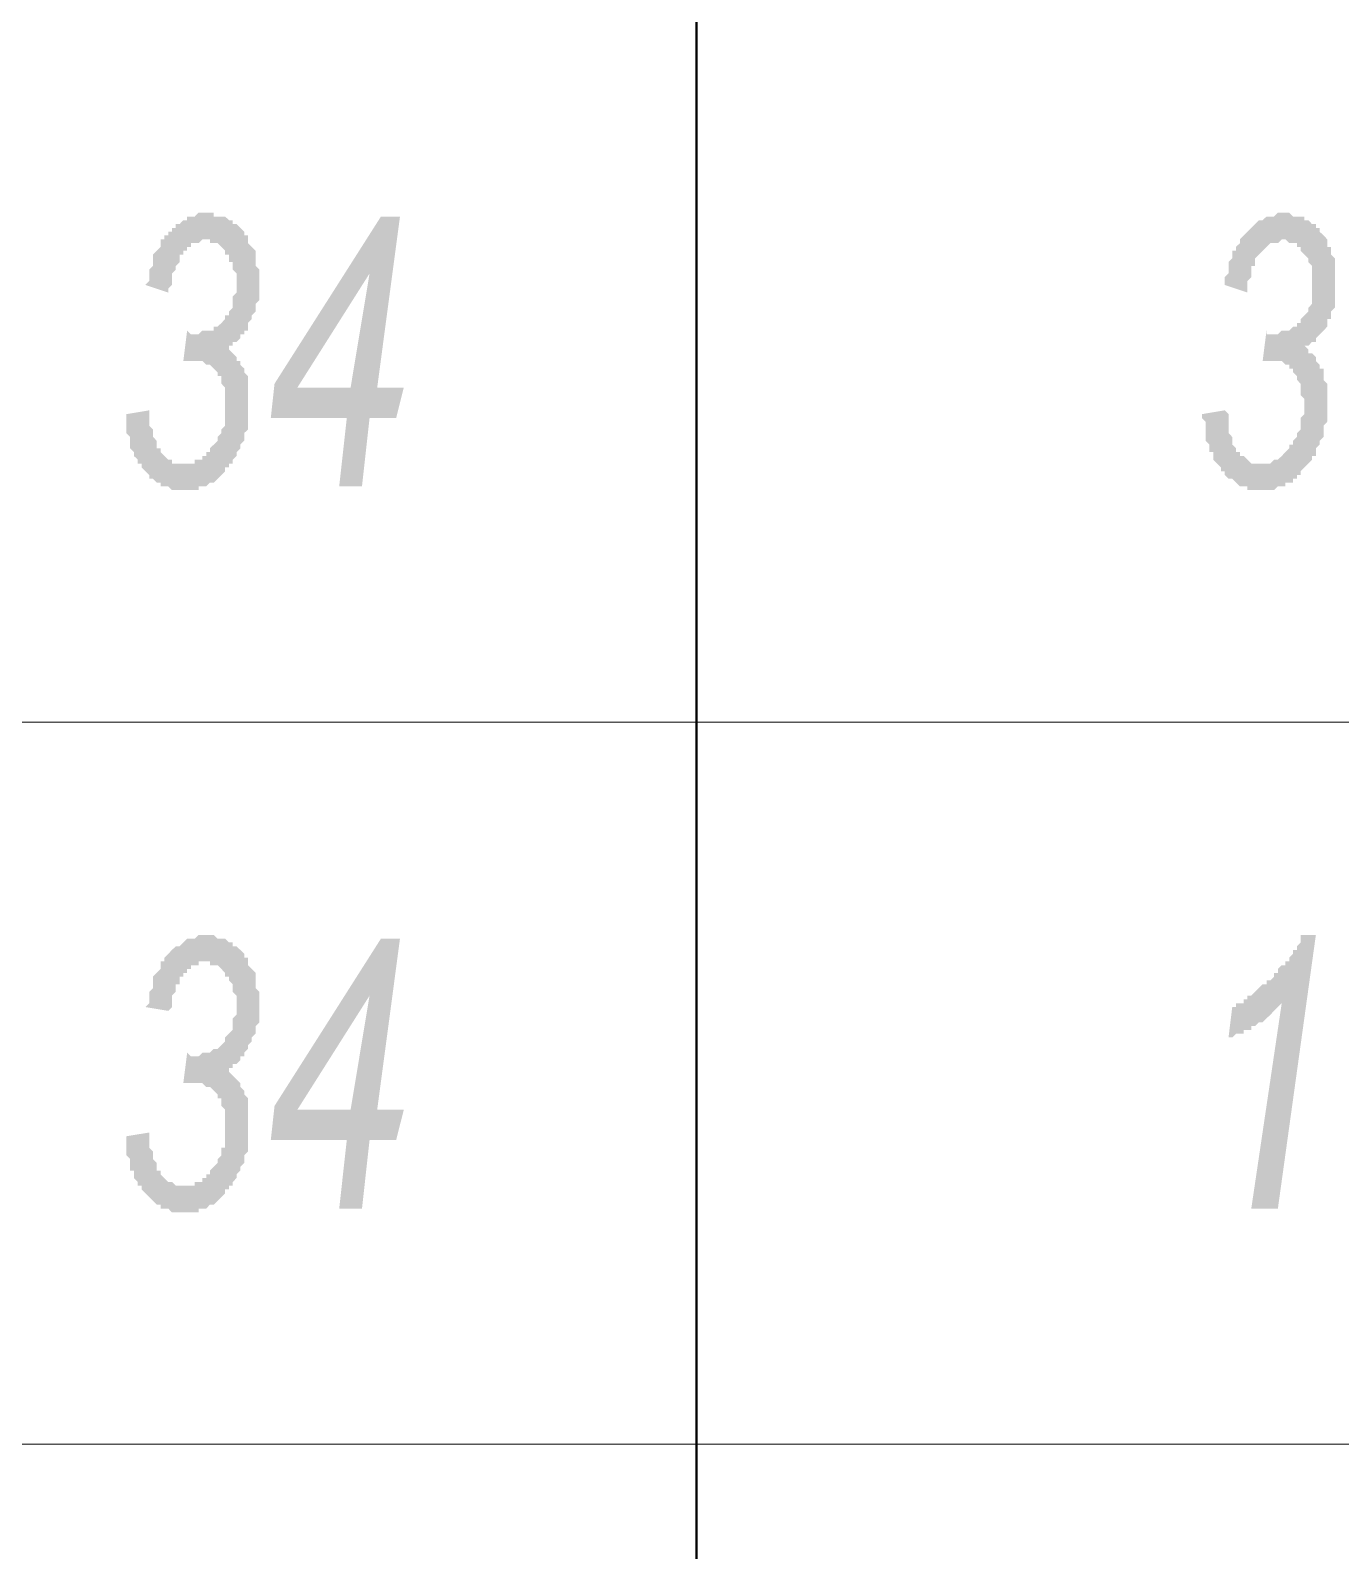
# Model space of a CAD drawing. Header units: millimetres. Extents: x 1372 to 666090, y 1285 to 31551.
# Drawn here: x 633897 to 635335, y 24200 to 25868 of the extents above; entities that cross this region are included whole.
import ezdxf

# ---------------------------------------------------------------- set-up
doc = ezdxf.new("R2010")
doc.units = ezdxf.units.MM
doc.layers.add('PDF _0', color=7, linetype='Continuous')
doc.layers.add('PDF _75-АЗ Штамп', color=7, linetype='Continuous')

msp = doc.modelspace()

# ---------------------------------------------------------------- hatches: boundary and pattern name
at = {"layer": 'PDF _75-АЗ Штамп', "transparency": 33554559}
for points in [[(634002.7, 25447.2), (634027.7, 25451.4), (634027.7, 25447.2), (634027.7, 25443), (634027.7, 25434.7), (634031.9, 25430.5), (634031.9, 25426.4), (634031.9, 25422.2), (634031.9, 25422.2), (634036, 25418), (634036, 25413.8), (634036, 25409.7), (634040.2, 25409.7), (634040.2, 25405.5), (634040.2, 25405.5), (634040.2, 25405.5), (634044.4, 25401.3), (634044.4, 25401.3), (634048.6, 25397.2), (634052.7, 25397.2), (634052.7, 25393), (634056.9, 25393), (634061.1, 25393), (634061.1, 25393), (634065.2, 25393), (634069.4, 25393), (634069.4, 25393), (634073.6, 25393), (634077.8, 25393), (634077.8, 25397.2), (634081.9, 25397.2), (634086.1, 25397.2), (634086.1, 25401.3), (634090.3, 25401.3), (634090.3, 25405.5), (634094.4, 25405.5), (634094.4, 25409.7), (634098.6, 25413.8), (634098.6, 25413.8), (634102.8, 25418), (634102.8, 25422.2), (634107, 25426.4), (634107, 25430.5), (634107, 25430.5), (634111.1, 25434.7), (634111.1, 25438.9), (634111.1, 25443), (634111.1, 25447.2), (634111.1, 25451.4), (634111.1, 25455.6), (634111.1, 25455.6), (634111.1, 25459.7), (634111.1, 25463.9), (634111.1, 25468.1), (634111.1, 25472.2), (634111.1, 25476.4), (634107, 25480.6), (634107, 25484.8), (634107, 25488.9), (634102.8, 25488.9), (634102.8, 25493.1), (634098.6, 25497.3), (634098.6, 25497.3), (634094.4, 25501.4), (634094.4, 25501.4), (634090.3, 25501.4), (634086.1, 25505.6), (634086.1, 25505.6), (634081.9, 25505.6), (634077.8, 25505.6), (634077.8, 25505.6), (634073.6, 25505.6), (634073.6, 25505.6), (634069.4, 25505.6), (634065.2, 25505.6), (634069.4, 25539), (634073.6, 25534.8), (634073.6, 25534.8), (634077.8, 25534.8), (634081.9, 25534.8), (634081.9, 25534.8), (634086.1, 25539), (634090.3, 25539), (634094.4, 25539), (634094.4, 25539), (634098.6, 25539), (634098.6, 25543.2), (634102.8, 25543.2), (634107, 25547.3), (634107, 25547.3), (634111.1, 25551.5), (634111.1, 25551.5), (634111.1, 25555.7), (634115.3, 25555.7), (634115.3, 25559.8), (634119.5, 25564), (634119.5, 25568.2), (634119.5, 25572.4), (634119.5, 25576.5), (634123.6, 25580.7), (634123.6, 25580.7), (634123.6, 25584.9), (634123.6, 25589), (634123.6, 25593.2), (634123.6, 25597.4), (634123.6, 25601.6), (634119.5, 25605.7), (634119.5, 25609.9), (634119.5, 25614.1), (634115.3, 25614.1), (634115.3, 25618.2), (634115.3, 25622.4), (634111.1, 25622.4), (634111.1, 25626.6), (634107, 25630.8), (634107, 25630.8), (634102.8, 25634.9), (634102.8, 25634.9), (634098.6, 25634.9), (634094.4, 25634.9), (634094.4, 25639.1), (634090.3, 25639.1), (634090.3, 25639.1), (634086.1, 25639.1), (634081.9, 25634.9), (634081.9, 25634.9), (634077.8, 25634.9), (634073.6, 25634.9), (634073.6, 25630.8), (634069.4, 25630.8), (634069.4, 25626.6), (634065.2, 25626.6), (634065.2, 25622.4), (634061.1, 25622.4), (634061.1, 25618.2), (634061.1, 25614.1), (634056.9, 25609.9), (634056.9, 25609.9), (634056.9, 25605.7), (634052.7, 25601.6), (634052.7, 25597.4), (634052.7, 25593.2), (634052.7, 25589), (634048.6, 25584.9), (634048.6, 25580.7), (634023.5, 25589), (634027.7, 25593.2), (634027.7, 25597.4), (634027.7, 25601.6), (634027.7, 25605.7), (634031.9, 25609.9), (634031.9, 25614.1), (634031.9, 25618.2), (634031.9, 25622.4), (634036, 25626.6), (634036, 25626.6), (634040.2, 25630.8), (634040.2, 25634.9), (634040.2, 25639.1), (634044.4, 25639.1), (634044.4, 25643.3), (634048.6, 25643.3), (634048.6, 25647.4), (634052.7, 25647.4), (634052.7, 25651.6), (634056.9, 25651.6), (634056.9, 25655.8), (634061.1, 25655.8), (634065.2, 25660), (634065.2, 25660), (634069.4, 25660), (634069.4, 25664.1), (634073.6, 25664.1), (634077.8, 25664.1), (634077.8, 25664.1), (634081.9, 25668.3), (634086.1, 25668.3), (634090.3, 25668.3), (634090.3, 25668.3), (634094.4, 25668.3), (634098.6, 25668.3), (634098.6, 25664.1), (634102.8, 25664.1), (634107, 25664.1), (634107, 25664.1), (634111.1, 25664.1), (634115.3, 25660), (634115.3, 25660), (634119.5, 25660), (634119.5, 25655.8), (634123.6, 25655.8), (634127.8, 25651.6), (634127.8, 25651.6), (634132, 25647.4), (634132, 25643.3), (634132, 25643.3), (634136.2, 25643.3), (634136.2, 25639.1), (634136.2, 25634.9), (634140.3, 25630.8), (634140.3, 25630.8), (634144.5, 25626.6), (634144.5, 25622.4), (634144.5, 25618.2), (634144.5, 25614.1), (634144.5, 25609.9), (634148.7, 25605.7), (634148.7, 25601.6), (634148.7, 25597.4), (634148.7, 25593.2), (634148.7, 25589), (634148.7, 25584.9), (634148.7, 25580.7), (634148.7, 25576.5), (634148.7, 25572.4), (634144.5, 25568.2), (634144.5, 25564), (634144.5, 25564), (634144.5, 25559.8), (634140.3, 25555.7), (634140.3, 25551.5), (634140.3, 25551.5), (634136.2, 25547.3), (634136.2, 25543.2), (634136.2, 25539), (634132, 25539), (634132, 25534.8), (634127.8, 25534.8), (634127.8, 25530.6), (634123.6, 25526.5), (634119.5, 25526.5), (634119.5, 25522.3), (634115.3, 25522.3), (634115.3, 25522.3), (634115.3, 25518.1), (634119.5, 25514), (634119.5, 25514), (634123.6, 25509.8), (634123.6, 25505.6), (634127.8, 25505.6), (634127.8, 25501.4), (634132, 25497.3), (634132, 25497.3), (634132, 25493.1), (634136.2, 25488.9), (634136.2, 25484.8), (634136.2, 25480.6), (634136.2, 25476.4), (634136.2, 25472.2), (634136.2, 25468.1), (634136.2, 25463.9), (634136.2, 25463.9), (634136.2, 25459.7), (634136.2, 25455.6), (634136.2, 25451.4), (634136.2, 25447.2), (634136.2, 25443), (634136.2, 25438.9), (634136.2, 25434.7), (634136.2, 25430.5), (634132, 25426.4), (634132, 25422.2), (634132, 25418), (634132, 25418), (634127.8, 25413.8), (634127.8, 25409.7), (634123.6, 25405.5), (634123.6, 25401.3), (634123.6, 25401.3), (634119.5, 25397.2), (634119.5, 25393), (634115.3, 25393), (634115.3, 25388.8), (634111.1, 25388.8), (634111.1, 25384.6), (634107, 25380.5), (634107, 25380.5), (634102.8, 25376.3), (634102.8, 25376.3), (634098.6, 25372.1), (634094.4, 25372.1), (634094.4, 25372.1), (634090.3, 25368), (634090.3, 25368), (634086.1, 25368), (634081.9, 25368), (634081.9, 25363.8), (634077.8, 25363.8), (634073.6, 25363.8), (634073.6, 25363.8), (634069.4, 25363.8), (634065.2, 25363.8), (634065.2, 25363.8), (634061.1, 25363.8), (634056.9, 25363.8), (634052.7, 25363.8), (634052.7, 25363.8), (634048.6, 25368), (634044.4, 25368), (634044.4, 25368), (634040.2, 25368), (634040.2, 25372.1), (634036, 25372.1), (634031.9, 25376.3), (634031.9, 25376.3), (634027.7, 25376.3), (634027.7, 25380.5), (634023.5, 25384.6), (634023.5, 25384.6), (634023.5, 25384.6), (634019.4, 25388.8), (634019.4, 25393), (634015.2, 25393), (634015.2, 25397.2), (634011, 25401.3), (634011, 25405.5), (634011, 25405.5), (634006.8, 25409.7), (634006.8, 25413.8), (634006.8, 25418), (634006.8, 25422.2), (634002.7, 25426.4), (634002.7, 25430.5), (634002.7, 25434.7), (634002.7, 25438.9), (634002.7, 25443), (634002.7, 25447.2)], [(635183.2, 25447.2), (635208.2, 25451.4), (635212.4, 25447.2), (635212.4, 25443), (635212.4, 25434.7), (635212.4, 25430.5), (635212.4, 25426.4), (635216.5, 25422.2), (635216.5, 25422.2), (635216.5, 25418), (635216.5, 25413.8), (635220.7, 25409.7), (635220.7, 25409.7), (635220.7, 25405.5), (635220.7, 25405.5), (635224.9, 25405.5), (635224.9, 25401.3), (635229.1, 25401.3), (635233.2, 25397.2), (635233.2, 25397.2), (635237.4, 25393), (635237.4, 25393), (635241.6, 25393), (635245.7, 25393), (635249.9, 25393), (635249.9, 25393), (635254.1, 25393), (635258.3, 25393), (635258.3, 25393), (635262.4, 25397.2), (635262.4, 25397.2), (635266.6, 25397.2), (635270.8, 25401.3), (635270.8, 25401.3), (635274.9, 25405.5), (635274.9, 25405.5), (635279.1, 25409.7), (635279.1, 25413.8), (635283.3, 25413.8), (635283.3, 25418), (635287.5, 25422.2), (635287.5, 25426.4), (635291.6, 25430.5), (635291.6, 25430.5), (635291.6, 25434.7), (635291.6, 25438.9), (635291.6, 25443), (635295.8, 25447.2), (635295.8, 25451.4), (635295.8, 25455.6), (635295.8, 25455.6), (635295.8, 25459.7), (635295.8, 25463.9), (635291.6, 25468.1), (635291.6, 25472.2), (635291.6, 25476.4), (635291.6, 25480.6), (635287.5, 25484.8), (635287.5, 25488.9), (635287.5, 25488.9), (635283.3, 25493.1), (635283.3, 25497.3), (635279.1, 25497.3), (635279.1, 25501.4), (635274.9, 25501.4), (635274.9, 25501.4), (635270.8, 25505.6), (635266.6, 25505.6), (635266.6, 25505.6), (635262.4, 25505.6), (635258.3, 25505.6), (635258.3, 25505.6), (635254.1, 25505.6), (635249.9, 25505.6), (635249.9, 25505.6), (635254.1, 25539), (635254.1, 25534.8), (635258.3, 25534.8), (635258.3, 25534.8), (635262.4, 25534.8), (635266.6, 25534.8), (635270.8, 25539), (635270.8, 25539), (635274.9, 25539), (635279.1, 25539), (635279.1, 25539), (635283.3, 25543.2), (635287.5, 25543.2), (635287.5, 25547.3), (635291.6, 25547.3), (635291.6, 25551.5), (635291.6, 25551.5), (635295.8, 25555.7), (635295.8, 25555.7), (635300, 25559.8), (635300, 25564), (635304.1, 25568.2), (635304.1, 25572.4), (635304.1, 25576.5), (635304.1, 25580.7), (635304.1, 25580.7), (635304.1, 25584.9), (635304.1, 25589), (635304.1, 25593.2), (635304.1, 25597.4), (635304.1, 25601.6), (635304.1, 25605.7), (635304.1, 25609.9), (635300, 25614.1), (635300, 25614.1), (635300, 25618.2), (635295.8, 25622.4), (635295.8, 25622.4), (635291.6, 25626.6), (635291.6, 25630.8), (635287.5, 25630.8), (635287.5, 25634.9), (635283.3, 25634.9), (635283.3, 25634.9), (635279.1, 25634.9), (635274.9, 25639.1), (635274.9, 25639.1), (635270.8, 25639.1), (635270.8, 25639.1), (635266.6, 25634.9), (635262.4, 25634.9), (635262.4, 25634.9), (635258.3, 25634.9), (635254.1, 25630.8), (635254.1, 25630.8), (635249.9, 25626.6), (635249.9, 25626.6), (635245.7, 25622.4), (635245.7, 25622.4), (635241.6, 25618.2), (635241.6, 25614.1), (635241.6, 25609.9), (635237.4, 25609.9), (635237.4, 25605.7), (635237.4, 25601.6), (635237.4, 25597.4), (635233.2, 25593.2), (635233.2, 25589), (635233.2, 25584.9), (635233.2, 25580.7), (635208.2, 25589), (635208.2, 25593.2), (635208.2, 25597.4), (635212.4, 25601.6), (635212.4, 25605.7), (635212.4, 25609.9), (635212.4, 25614.1), (635216.5, 25618.2), (635216.5, 25622.4), (635216.5, 25626.6), (635220.7, 25626.6), (635220.7, 25630.8), (635224.9, 25634.9), (635224.9, 25639.1), (635224.9, 25639.1), (635229.1, 25643.3), (635229.1, 25643.3), (635233.2, 25647.4), (635233.2, 25647.4), (635237.4, 25651.6), (635237.4, 25651.6), (635241.6, 25655.8), (635241.6, 25655.8), (635245.7, 25660), (635249.9, 25660), (635249.9, 25660), (635254.1, 25664.1), (635258.3, 25664.1), (635258.3, 25664.1), (635262.4, 25664.1), (635266.6, 25668.3), (635266.6, 25668.3), (635270.8, 25668.3), (635274.9, 25668.3), (635274.9, 25668.3), (635279.1, 25668.3), (635283.3, 25664.1), (635287.5, 25664.1), (635287.5, 25664.1), (635291.6, 25664.1), (635295.8, 25664.1), (635295.8, 25660), (635300, 25660), (635300, 25660), (635304.1, 25655.8), (635308.3, 25655.8), (635308.3, 25651.6), (635312.5, 25651.6), (635312.5, 25647.4), (635316.7, 25643.3), (635316.7, 25643.3), (635316.7, 25643.3), (635320.8, 25639.1), (635320.8, 25634.9), (635320.8, 25630.8), (635325, 25630.8), (635325, 25626.6), (635325, 25622.4), (635329.2, 25618.2), (635329.2, 25614.1), (635329.2, 25609.9), (635329.2, 25605.7), (635329.2, 25601.6), (635329.2, 25597.4), (635329.2, 25593.2), (635329.2, 25589), (635329.2, 25584.9), (635329.2, 25580.7), (635329.2, 25576.5), (635329.2, 25572.4), (635329.2, 25568.2), (635329.2, 25564), (635329.2, 25564), (635325, 25559.8), (635325, 25555.7), (635325, 25551.5), (635320.8, 25551.5), (635320.8, 25547.3), (635320.8, 25543.2), (635316.7, 25539), (635316.7, 25539), (635312.5, 25534.8), (635312.5, 25534.8), (635308.3, 25530.6), (635308.3, 25526.5), (635304.1, 25526.5), (635300, 25522.3), (635300, 25522.3), (635295.8, 25522.3), (635300, 25518.1), (635300, 25514), (635304.1, 25514), (635308.3, 25509.8), (635308.3, 25505.6), (635308.3, 25505.6), (635312.5, 25501.4), (635312.5, 25497.3), (635316.7, 25497.3), (635316.7, 25493.1), (635316.7, 25488.9), (635316.7, 25484.8), (635320.8, 25480.6), (635320.8, 25476.4), (635320.8, 25472.2), (635320.8, 25468.1), (635320.8, 25463.9), (635320.8, 25463.9), (635320.8, 25459.7), (635320.8, 25455.6), (635320.8, 25451.4), (635320.8, 25447.2), (635320.8, 25443), (635320.8, 25438.9), (635316.7, 25434.7), (635316.7, 25430.5), (635316.7, 25426.4), (635316.7, 25422.2), (635312.5, 25418), (635312.5, 25418), (635312.5, 25413.8), (635308.3, 25409.7), (635308.3, 25405.5), (635308.3, 25401.3), (635304.1, 25401.3), (635304.1, 25397.2), (635300, 25393), (635300, 25393), (635295.8, 25388.8), (635295.8, 25388.8), (635291.6, 25384.6), (635291.6, 25380.5), (635287.5, 25380.5), (635287.5, 25376.3), (635283.3, 25376.3), (635283.3, 25372.1), (635279.1, 25372.1), (635274.9, 25372.1), (635274.9, 25368), (635270.8, 25368), (635270.8, 25368), (635266.6, 25368), (635262.4, 25363.8), (635262.4, 25363.8), (635258.3, 25363.8), (635254.1, 25363.8), (635249.9, 25363.8), (635249.9, 25363.8), (635245.7, 25363.8), (635241.6, 25363.8), (635241.6, 25363.8), (635237.4, 25363.8), (635233.2, 25363.8), (635233.2, 25368), (635229.1, 25368), (635224.9, 25368), (635224.9, 25368), (635220.7, 25372.1), (635220.7, 25372.1), (635216.5, 25376.3), (635212.4, 25376.3), (635212.4, 25376.3), (635208.2, 25380.5), (635208.2, 25384.6), (635204, 25384.6), (635204, 25384.6), (635204, 25388.8), (635199.9, 25393), (635199.9, 25393), (635195.7, 25397.2), (635195.7, 25401.3), (635195.7, 25405.5), (635191.5, 25405.5), (635191.5, 25409.7), (635191.5, 25413.8), (635187.3, 25418), (635187.3, 25422.2), (635187.3, 25426.4), (635187.3, 25430.5), (635187.3, 25434.7), (635187.3, 25438.9), (635183.2, 25443), (635183.2, 25447.2)], [(634002.7, 24654.7), (634027.7, 24658.8), (634027.7, 24654.7), (634027.7, 24650.5), (634027.7, 24642.1), (634031.9, 24638), (634031.9, 24633.8), (634031.9, 24633.8), (634031.9, 24629.6), (634036, 24625.5), (634036, 24621.3), (634036, 24617.1), (634040.2, 24617.1), (634040.2, 24612.9), (634040.2, 24612.9), (634040.2, 24612.9), (634044.4, 24608.8), (634044.4, 24608.8), (634048.6, 24604.6), (634052.7, 24604.6), (634052.7, 24604.6), (634056.9, 24600.4), (634061.1, 24600.4), (634061.1, 24600.4), (634065.2, 24600.4), (634069.4, 24600.4), (634069.4, 24600.4), (634073.6, 24600.4), (634077.8, 24600.4), (634077.8, 24604.6), (634081.9, 24604.6), (634086.1, 24604.6), (634086.1, 24608.8), (634090.3, 24608.8), (634090.3, 24612.9), (634094.4, 24612.9), (634094.4, 24617.1), (634098.6, 24621.3), (634098.6, 24621.3), (634102.8, 24625.5), (634102.8, 24629.6), (634107, 24633.8), (634107, 24638), (634107, 24642.1), (634111.1, 24642.1), (634111.1, 24646.3), (634111.1, 24650.5), (634111.1, 24654.7), (634111.1, 24658.8), (634111.1, 24663), (634111.1, 24663), (634111.1, 24667.2), (634111.1, 24671.3), (634111.1, 24675.5), (634111.1, 24679.7), (634111.1, 24683.9), (634107, 24688), (634107, 24692.2), (634107, 24696.4), (634102.8, 24696.4), (634102.8, 24700.5), (634098.6, 24704.7), (634098.6, 24704.7), (634094.4, 24708.9), (634094.4, 24708.9), (634090.3, 24708.9), (634086.1, 24713.1), (634086.1, 24713.1), (634081.9, 24713.1), (634077.8, 24713.1), (634077.8, 24713.1), (634073.6, 24713.1), (634073.6, 24713.1), (634069.4, 24713.1), (634065.2, 24713.1), (634069.4, 24746.4), (634073.6, 24742.3), (634073.6, 24742.3), (634077.8, 24742.3), (634081.9, 24742.3), (634081.9, 24742.3), (634086.1, 24746.4), (634090.3, 24746.4), (634094.4, 24746.4), (634094.4, 24746.4), (634098.6, 24750.6), (634098.6, 24750.6), (634102.8, 24750.6), (634107, 24754.8), (634107, 24754.8), (634111.1, 24758.9), (634111.1, 24758.9), (634111.1, 24763.1), (634115.3, 24767.3), (634115.3, 24767.3), (634119.5, 24771.5), (634119.5, 24775.6), (634119.5, 24779.8), (634119.5, 24784), (634123.6, 24788.1), (634123.6, 24792.3), (634123.6, 24796.5), (634123.6, 24796.5), (634123.6, 24800.7), (634123.6, 24804.8), (634123.6, 24809), (634119.5, 24813.2), (634119.5, 24817.3), (634119.5, 24821.5), (634115.3, 24825.7), (634115.3, 24825.7), (634115.3, 24829.9), (634111.1, 24829.9), (634111.1, 24834), (634107, 24838.2), (634107, 24838.2), (634102.8, 24842.4), (634102.8, 24842.4), (634098.6, 24842.4), (634094.4, 24842.4), (634094.4, 24846.5), (634090.3, 24846.5), (634090.3, 24846.5), (634086.1, 24846.5), (634081.9, 24846.5), (634081.9, 24842.4), (634077.8, 24842.4), (634073.6, 24842.4), (634073.6, 24838.2), (634069.4, 24838.2), (634069.4, 24834), (634065.2, 24834), (634065.2, 24829.9), (634061.1, 24829.9), (634061.1, 24825.7), (634061.1, 24821.5), (634056.9, 24821.5), (634056.9, 24817.3), (634056.9, 24813.2), (634052.7, 24809), (634052.7, 24804.8), (634052.7, 24800.7), (634052.7, 24796.5), (634048.6, 24792.3), (634048.6, 24792.3), (634023.5, 24796.5), (634027.7, 24800.7), (634027.7, 24804.8), (634027.7, 24809), (634027.7, 24813.2), (634031.9, 24817.3), (634031.9, 24821.5), (634031.9, 24825.7), (634031.9, 24829.9), (634036, 24834), (634036, 24834), (634040.2, 24838.2), (634040.2, 24842.4), (634040.2, 24846.5), (634044.4, 24846.5), (634044.4, 24850.7), (634048.6, 24854.9), (634048.6, 24854.9), (634052.7, 24859.1), (634052.7, 24859.1), (634056.9, 24863.2), (634056.9, 24863.2), (634061.1, 24863.2), (634065.2, 24867.4), (634065.2, 24867.4), (634069.4, 24871.6), (634069.4, 24871.6), (634073.6, 24871.6), (634077.8, 24871.6), (634077.8, 24871.6), (634081.9, 24875.7), (634086.1, 24875.7), (634090.3, 24875.7), (634090.3, 24875.7), (634094.4, 24875.7), (634098.6, 24875.7), (634098.6, 24875.7), (634102.8, 24871.6), (634107, 24871.6), (634107, 24871.6), (634111.1, 24871.6), (634115.3, 24867.4), (634115.3, 24867.4), (634119.5, 24867.4), (634119.5, 24863.2), (634123.6, 24863.2), (634127.8, 24859.1), (634127.8, 24859.1), (634132, 24854.9), (634132, 24850.7), (634132, 24850.7), (634136.2, 24850.7), (634136.2, 24846.5), (634136.2, 24842.4), (634140.3, 24838.2), (634140.3, 24838.2), (634144.5, 24834), (634144.5, 24829.9), (634144.5, 24825.7), (634144.5, 24821.5), (634144.5, 24817.3), (634148.7, 24813.2), (634148.7, 24809), (634148.7, 24804.8), (634148.7, 24800.7), (634148.7, 24796.5), (634148.7, 24792.3), (634148.7, 24788.1), (634148.7, 24784), (634148.7, 24779.8), (634144.5, 24775.6), (634144.5, 24775.6), (634144.5, 24771.5), (634144.5, 24767.3), (634140.3, 24763.1), (634140.3, 24758.9), (634140.3, 24758.9), (634136.2, 24754.8), (634136.2, 24750.6), (634136.2, 24750.6), (634132, 24746.4), (634132, 24742.3), (634127.8, 24742.3), (634127.8, 24738.1), (634123.6, 24733.9), (634119.5, 24733.9), (634119.5, 24729.7), (634115.3, 24729.7), (634115.3, 24729.7), (634115.3, 24725.6), (634119.5, 24721.4), (634119.5, 24721.4), (634123.6, 24717.2), (634123.6, 24717.2), (634127.8, 24713.1), (634127.8, 24708.9), (634132, 24704.7), (634132, 24704.7), (634132, 24700.5), (634136.2, 24696.4), (634136.2, 24692.2), (634136.2, 24688), (634136.2, 24683.9), (634136.2, 24679.7), (634136.2, 24675.5), (634136.2, 24671.3), (634136.2, 24671.3), (634136.2, 24667.2), (634136.2, 24663), (634136.2, 24658.8), (634136.2, 24654.7), (634136.2, 24650.5), (634136.2, 24646.3), (634136.2, 24642.1), (634136.2, 24638), (634132, 24633.8), (634132, 24629.6), (634132, 24625.5), (634132, 24625.5), (634127.8, 24621.3), (634127.8, 24617.1), (634123.6, 24612.9), (634123.6, 24608.8), (634123.6, 24608.8), (634119.5, 24604.6), (634119.5, 24600.4), (634115.3, 24600.4), (634115.3, 24596.3), (634111.1, 24596.3), (634111.1, 24592.1), (634107, 24587.9), (634107, 24587.9), (634102.8, 24583.7), (634102.8, 24583.7), (634098.6, 24579.6), (634094.4, 24579.6), (634094.4, 24579.6), (634090.3, 24575.4), (634090.3, 24575.4), (634086.1, 24575.4), (634081.9, 24575.4), (634081.9, 24571.2), (634077.8, 24571.2), (634073.6, 24571.2), (634073.6, 24571.2), (634069.4, 24571.2), (634065.2, 24571.2), (634065.2, 24571.2), (634061.1, 24571.2), (634056.9, 24571.2), (634052.7, 24571.2), (634052.7, 24571.2), (634048.6, 24575.4), (634044.4, 24575.4), (634044.4, 24575.4), (634040.2, 24575.4), (634040.2, 24579.6), (634036, 24579.6), (634031.9, 24583.7), (634031.9, 24583.7), (634027.7, 24587.9), (634027.7, 24587.9), (634023.5, 24592.1), (634023.5, 24592.1), (634023.5, 24592.1), (634019.4, 24596.3), (634019.4, 24600.4), (634015.2, 24600.4), (634015.2, 24604.6), (634011, 24608.8), (634011, 24612.9), (634011, 24617.1), (634006.8, 24617.1), (634006.8, 24621.3), (634006.8, 24625.5), (634006.8, 24629.6), (634002.7, 24633.8), (634002.7, 24638), (634002.7, 24642.1), (634002.7, 24646.3), (634002.7, 24650.5), (634002.7, 24654.7)], [(635237.4, 24575.4), (635270.8, 24800.7), (635270.8, 24800.7), (635266.6, 24796.5), (635266.6, 24796.5), (635262.4, 24792.3), (635262.4, 24792.3), (635258.3, 24788.1), (635258.3, 24788.1), (635254.1, 24784), (635254.1, 24784), (635249.9, 24779.8), (635245.7, 24779.8), (635245.7, 24779.8), (635241.6, 24775.6), (635237.4, 24775.6), (635237.4, 24771.5), (635233.2, 24771.5), (635229.1, 24771.5), (635229.1, 24767.3), (635224.9, 24767.3), (635220.7, 24767.3), (635216.5, 24763.1), (635216.5, 24763.1), (635212.4, 24763.1), (635216.5, 24796.5), (635220.7, 24796.5), (635220.7, 24800.7), (635224.9, 24800.7), (635229.1, 24800.7), (635229.1, 24804.8), (635233.2, 24804.8), (635233.2, 24809), (635237.4, 24809), (635241.6, 24813.2), (635241.6, 24813.2), (635245.7, 24817.3), (635245.7, 24817.3), (635249.9, 24821.5), (635254.1, 24821.5), (635254.1, 24825.7), (635258.3, 24825.7), (635262.4, 24829.9), (635262.4, 24834), (635266.6, 24834), (635266.6, 24838.2), (635270.8, 24842.4), (635274.9, 24842.4), (635274.9, 24846.5), (635279.1, 24846.5), (635279.1, 24850.7), (635279.1, 24850.7), (635283.3, 24854.9), (635283.3, 24854.9), (635283.3, 24859.1), (635287.5, 24859.1), (635287.5, 24863.2), (635291.6, 24867.4), (635291.6, 24871.6), (635291.6, 24875.7), (635291.6, 24875.7), (635308.3, 24875.7), (635266.6, 24575.4)]]:
    msp.add_hatch(color=256, dxfattribs=at).paths.add_polyline_path(points)
h = msp.add_hatch(color=256, dxfattribs=at)
h.paths.add_polyline_path([(634236.3, 25368), (634244.6, 25443), (634161.2, 25443), (634165.3, 25480.6), (634282.1, 25664.1), (634303, 25664.1), (634278, 25476.4), (634307.2, 25476.4), (634298.8, 25443), (634269.6, 25443), (634261.3, 25368)], flags=0)
h.paths.add_polyline_path([(634248.8, 25476.4), (634269.6, 25601.6), (634190.4, 25476.4)], flags=0)
h = msp.add_hatch(color=256, dxfattribs=at)
h.paths.add_polyline_path([(634236.3, 24575.4), (634244.6, 24650.5), (634161.2, 24650.5), (634165.3, 24688), (634282.1, 24871.6), (634303, 24871.6), (634278, 24683.9), (634307.2, 24683.9), (634298.8, 24650.5), (634269.6, 24650.5), (634261.3, 24575.4)], flags=0)
h.paths.add_polyline_path([(634248.8, 24683.9), (634269.6, 24809), (634190.4, 24683.9)], flags=0)

# ---------------------------------------------------------------- linework, layer by layer
at = {"layer": 'PDF _0', "lineweight": 35}
msp.add_lwpolyline([(634628.4, 19565.6), (634628.4, 28972)], close=True, dxfattribs=at)
at = {"layer": 'PDF _0', "lineweight": 18}
for points in [[(638090.6, 25109.3), (619774, 25109.3)], [(638090.6, 24316.8), (619774, 24316.8)]]:
    msp.add_lwpolyline(points, close=True, dxfattribs=at)

doc.saveas('drawing.dxf')
